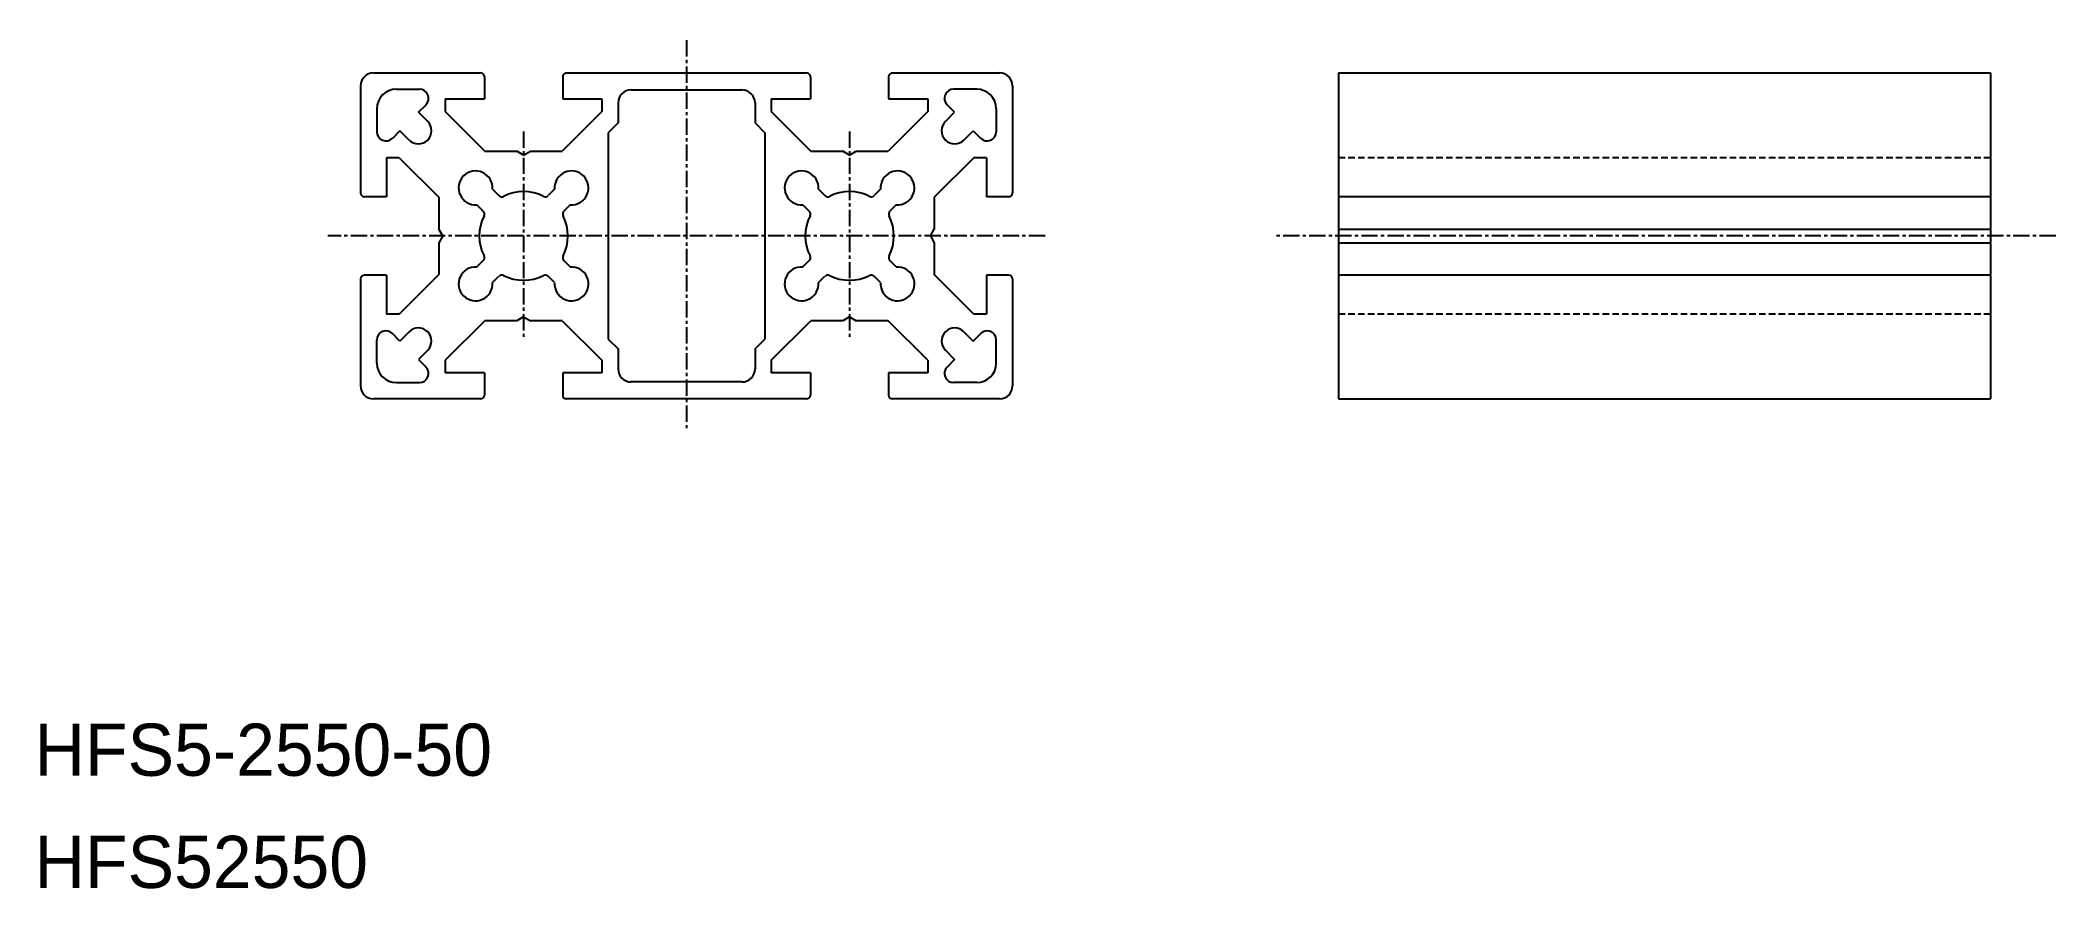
# Model space of a CAD drawing. Extents: x 0 to 155, y 0 to 65.
import ezdxf

# ---------------------------------------------------------------- set-up
doc = ezdxf.new("R2010")
doc.units = 0
doc.linetypes.add('CENTER', pattern=[2, 1.25, -0.25, 0.25, -0.25])
doc.linetypes.add('DASHED', pattern=[0.75, 0.5, -0.25])
doc.layers.get('0').update_dxf_attribs({"linetype": 'CONTINUOUS'})
doc.layers.add('CENTER', color=1, linetype='CENTER')

msp = doc.modelspace()

# ---------------------------------------------------------------- linework, layer by layer
at = {"color": 7, "linetype": 'CONTINUOUS'}
for p, q in [((26, 62.5), (34.2, 62.5)), ((34.5, 62.2), (34.5, 60.5)), ((40.5, 62.2), (40.5, 60.5)), ((40.8, 62.5), (59.2, 62.5)), ((59.5, 62.2), (59.5, 60.5)), ((65.5, 62.2), (65.5, 60.5)), ((65.8, 62.5), (74, 62.5)), ((100, 62.5), (150, 62.5)), ((100, 62.5), (100, 37.5)), ((150, 62.5), (150, 37.5)), ((25, 61.5), (25, 53.3)), ((27.75, 61.25), (29.52, 61.25)), ((31.5, 60.5), (31.5, 59.54)), ((31.5, 60.5), (34.5, 60.5)), ((40.5, 60.5), (43.5, 60.5)), ((43.5, 60.5), (43.5, 59.54)), ((45.75, 61.2), (54.25, 61.2)), ((56.5, 60.5), (56.5, 59.54)), ((56.5, 60.5), (59.5, 60.5)), ((65.5, 60.5), (68.5, 60.5)), ((68.5, 60.5), (68.5, 59.54)), ((72.25, 61.25), (70.48, 61.25)), ((75, 61.5), (75, 53.3)), ((26.25, 59.75), (26.25, 57.98)), ((29.44, 59.48), (30.02, 60.06)), ((30.15, 58.77), (29.44, 59.48)), ((31.5, 59.54), (34.54, 56.5)), ((43.5, 59.54), (40.46, 56.5)), ((43.5, 59.54), (40.46, 56.5)), ((44.75, 60.2), (44.75, 58.66)), ((55.25, 60.2), (55.25, 58.66)), ((56.5, 59.54), (59.54, 56.5)), ((68.5, 59.54), (65.46, 56.5)), ((69.85, 58.77), (70.56, 59.48)), ((70.56, 59.48), (69.98, 60.06)), ((73.75, 59.75), (73.75, 57.98)), ((28.02, 58.06), (27.44, 57.48)), ((28.73, 57.35), (28.02, 58.06)), ((30.15, 57.35), (30.15, 57.35)), ((44.75, 58.66), (44, 57.91)), ((44, 57.91), (44, 42.09)), ((55.25, 58.66), (56, 57.91)), ((56, 57.91), (56, 42.09)), ((69.85, 57.35), (69.85, 57.35)), ((71.27, 57.35), (71.98, 58.06)), ((71.98, 58.06), (72.56, 57.48)), ((27, 56), (27, 53)), ((27.96, 56), (27, 56)), ((27.96, 56), (31, 52.96)), ((34.54, 56.5), (36.98, 56.5)), ((37.5, 56.2), (36.98, 56.5)), ((37.5, 56.2), (38.02, 56.5)), ((38.02, 56.5), (40.46, 56.5)), ((59.54, 56.5), (61.98, 56.5)), ((62.5, 56.2), (61.98, 56.5)), ((62.5, 56.2), (63.02, 56.5)), ((63.02, 56.5), (65.46, 56.5)), ((72.04, 56), (69, 52.96)), ((73, 56), (72.04, 56)), ((73, 56), (73, 53)), ((27, 53), (25.3, 53)), ((31, 52.96), (31, 50.52)), ((35.12, 53.58), (35.61, 53.09)), ((39.88, 53.58), (39.39, 53.09)), ((60.12, 53.58), (60.61, 53.09)), ((64.88, 53.58), (64.39, 53.09)), ((69, 52.96), (69, 50.52)), ((74.7, 53), (73, 53)), ((150, 53), (100, 53)), ((33.92, 52.38), (34.41, 51.89)), ((41.08, 52.38), (40.59, 51.89)), ((58.92, 52.38), (59.41, 51.89)), ((66.08, 52.38), (65.59, 51.89)), ((31.3, 50), (31, 50.52)), ((31.3, 50), (31, 49.48)), ((31, 49.48), (31, 47.04)), ((68.7, 50), (69, 50.52)), ((68.7, 50), (69, 49.48)), ((69, 49.48), (69, 47.04)), ((100, 50.52), (150, 50.52)), ((100, 49.48), (150, 49.48)), ((33.92, 47.62), (34.41, 48.11)), ((41.08, 47.62), (40.59, 48.11)), ((58.92, 47.62), (59.41, 48.11)), ((66.08, 47.62), (65.59, 48.11)), ((25, 46.7), (25, 38.5)), ((27, 47), (25.3, 47)), ((27, 47), (27, 44)), ((31, 47.04), (27.96, 44)), ((35.12, 46.42), (35.61, 46.91)), ((39.88, 46.42), (39.39, 46.91)), ((60.12, 46.42), (60.61, 46.91)), ((64.88, 46.42), (64.39, 46.91)), ((72.04, 44), (69, 47.04)), ((73, 47), (73, 44)), ((74.7, 47), (73, 47)), ((75, 46.7), (75, 38.5)), ((150, 47), (100, 47)), ((27.96, 44), (27, 44)), ((34.54, 43.5), (31.5, 40.46)), ((36.98, 43.5), (34.54, 43.5)), ((37.5, 43.8), (36.98, 43.5)), ((37.5, 43.8), (38.02, 43.5)), ((40.46, 43.5), (38.02, 43.5)), ((40.46, 43.5), (43.5, 40.46)), ((56.5, 40.46), (59.54, 43.5)), ((61.98, 43.5), (59.54, 43.5)), ((62.5, 43.8), (61.98, 43.5)), ((62.5, 43.8), (63.02, 43.5)), ((65.46, 43.5), (63.02, 43.5)), ((68.5, 40.46), (65.46, 43.5)), ((73, 44), (72.04, 44)), ((26.25, 40.25), (26.25, 42.02)), ((28.02, 41.94), (27.44, 42.52)), ((28.73, 42.65), (28.02, 41.94)), ((30.15, 42.65), (30.15, 42.65)), ((44, 42.09), (44.75, 41.34)), ((55.25, 41.34), (56, 42.09)), ((69.85, 42.65), (69.85, 42.65)), ((71.27, 42.65), (71.98, 41.94)), ((71.98, 41.94), (72.56, 42.52)), ((73.75, 40.25), (73.75, 42.02)), ((30.15, 41.23), (29.44, 40.52)), ((29.44, 40.52), (30.02, 39.94)), ((31.5, 40.46), (31.5, 39.5)), ((43.5, 40.46), (43.5, 39.5)), ((44.75, 41.34), (44.75, 39.8)), ((55.25, 41.34), (55.25, 39.8)), ((56.5, 40.46), (56.5, 39.5)), ((56.5, 40.46), (56.5, 39.5)), ((68.5, 40.46), (68.5, 39.5)), ((69.85, 41.23), (70.56, 40.52)), ((70.56, 40.52), (69.98, 39.94)), ((27.75, 38.75), (29.52, 38.75)), ((34.5, 39.5), (31.5, 39.5)), ((34.5, 39.5), (34.5, 37.8)), ((40.5, 39.5), (40.5, 37.8)), ((43.5, 39.5), (40.5, 39.5)), ((54.25, 38.8), (45.75, 38.8)), ((59.5, 39.5), (56.5, 39.5)), ((59.5, 39.5), (59.5, 37.8)), ((65.5, 39.5), (65.5, 37.8)), ((68.5, 39.5), (65.5, 39.5)), ((72.25, 38.75), (70.48, 38.75)), ((34.2, 37.5), (26, 37.5)), ((59.2, 37.5), (40.8, 37.5)), ((74, 37.5), (65.8, 37.5)), ((100, 37.5), (150, 37.5))]:
    msp.add_line(p, q, dxfattribs=at)
at = {"color": 3, "linetype": 'DASHED'}
for p, q in [((150, 56), (100, 56)), ((150, 44), (100, 44))]:
    msp.add_line(p, q, dxfattribs=at)
at = {"color": 7, "linetype": 'CONTINUOUS'}
for centre, radius, start, end in [((26, 61.5), 1, 90, 180), ((34.2, 62.2), 0.3, 0, 90), ((40.8, 62.2), 0.3, 90, 180), ((59.2, 62.2), 0.3, 0, 90), ((65.8, 62.2), 0.3, 90, 180), ((74, 61.5), 1, 0, 90), ((27.75, 59.75), 1.5, 90, 180), ((29.52, 60.55), 0.7, 315, 90), ((45.75, 60.2), 1, 90, 180), ((54.25, 60.2), 1, 0, 90), ((70.48, 60.55), 0.7, 90, 225), ((72.25, 59.75), 1.5, 0, 90), ((29.44, 58.06), 1, 315, 45), ((70.56, 58.06), 1, 135, 225), ((26.95, 57.98), 0.7, 180, 315), ((29.44, 58.06), 1, 225, 315), ((70.56, 58.06), 1, 225, 315), ((73.05, 57.98), 0.7, 225, 0), ((33.82, 53.68), 1.3, 355.8322, 274.1678), ((41.18, 53.68), 1.3, 265.8322, 184.1678), ((58.82, 53.68), 1.3, 355.8322, 274.1678), ((66.18, 53.68), 1.3, 265.8322, 184.1678), ((25.3, 53.3), 0.3, 180, 270), ((35.83, 53.3), 0.3, 225, 296.8919), ((37.5, 50), 3.4, 63.1081, 116.8919), ((39.17, 53.3), 0.3, 243.1081, 315), ((60.83, 53.3), 0.3, 225, 296.8919), ((62.5, 50), 3.4, 63.1081, 116.8919), ((64.17, 53.3), 0.3, 243.1081, 315), ((74.7, 53.3), 0.3, 270, 0), ((37.5, 50), 3.4, 153.1081, 206.8919), ((34.2, 51.67), 0.3, 333.1081, 45), ((40.8, 51.67), 0.3, 135, 206.8919), ((37.5, 50), 3.4, 333.1081, 26.8919), ((62.5, 50), 3.4, 153.1081, 206.8919), ((59.2, 51.67), 0.3, 333.1081, 45), ((65.8, 51.67), 0.3, 135, 206.8919), ((62.5, 50), 3.4, 333.1081, 26.8919), ((34.2, 48.33), 0.3, 315, 26.8919), ((40.8, 48.33), 0.3, 153.1081, 225), ((59.2, 48.33), 0.3, 315, 26.8919), ((65.8, 48.33), 0.3, 153.1081, 225), ((25.3, 46.7), 0.3, 90, 180), ((33.82, 46.32), 1.3, 85.8322, 4.1678), ((35.83, 46.7), 0.3, 63.1081, 135), ((37.5, 50), 3.4, 243.1081, 296.8919), ((39.17, 46.7), 0.3, 45, 116.8919), ((41.18, 46.32), 1.3, 175.8322, 94.1678), ((58.82, 46.32), 1.3, 85.8322, 4.1678), ((60.83, 46.7), 0.3, 63.1081, 135), ((62.5, 50), 3.4, 243.1081, 296.8919), ((64.17, 46.7), 0.3, 45, 116.8919), ((66.18, 46.32), 1.3, 175.8322, 94.1678), ((74.7, 46.7), 0.3, 0, 90), ((26.95, 42.02), 0.7, 45, 180), ((29.44, 41.94), 1, 45, 135), ((29.44, 41.94), 1, 315, 45), ((70.56, 41.94), 1, 135, 225), ((70.56, 41.94), 1, 45, 135), ((73.05, 42.02), 0.7, 0, 135), ((27.75, 40.25), 1.5, 180, 270), ((72.25, 40.25), 1.5, 270, 0), ((29.52, 39.45), 0.7, 270, 45), ((45.75, 39.8), 1, 180, 270), ((54.25, 39.8), 1, 270, 0), ((70.48, 39.45), 0.7, 135, 270), ((26, 38.5), 1, 180, 270), ((34.2, 37.8), 0.3, 270, 0), ((40.8, 37.8), 0.3, 180, 270), ((59.2, 37.8), 0.3, 270, 0), ((65.8, 37.8), 0.3, 180, 270), ((74, 38.5), 1, 270, 0)]:
    msp.add_arc(centre, radius, start, end, dxfattribs=at)
at = {"layer": 'CENTER', "color": 1, "linetype": 'CENTER'}
for p, q in [((50, 65), (50, 35)), ((37.5, 58), (37.5, 42)), ((62.5, 58), (62.5, 42)), ((77.5, 50), (22.5, 50)), ((155, 50), (95, 50))]:
    msp.add_line(p, q, dxfattribs=at)

# ---------------------------------------------------------------- texts
at = {"color": 7, "linetype": 'CONTINUOUS'}
for s, p in [('HFS5-2550-50', (0, 8.6)), ('HFS52550', (0, 0))]:
    msp.add_text(s, height=4, dxfattribs=at).set_placement(p)

doc.saveas('drawing.dxf')
